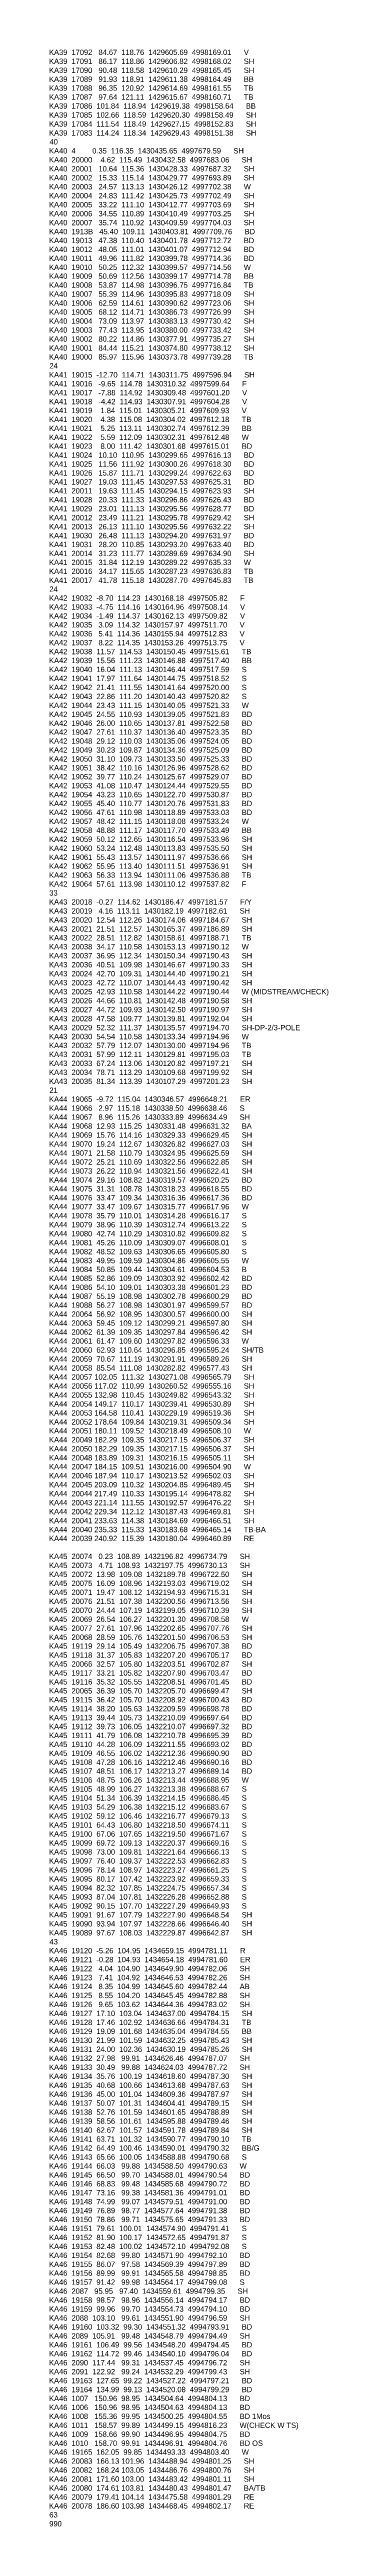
# Model space of a CAD drawing. Header units: millimetres. Extents: x -4102225 to 9709717, y -15023097 to 2258209.
# Drawn here: x 6293416 to 6319491, y 6229 to 238236 of the extents above; entities that cross this region are included whole.
import ezdxf

# ---------------------------------------------------------------- set-up
doc = ezdxf.new("R2010")
doc.units = ezdxf.units.MM
doc.layers.get('0').update_dxf_attribs({"lineweight": 0})
doc.styles.get("Standard").update_dxf_attribs({"font": 'arial.ttf'})

msp = doc.modelspace()

# ---------------------------------------------------------------- texts
at = {"color": 4}
for s, p in [('KA39  17092   84.67  118.76  1429605.69  4998169.01      V', (6293367.38, 237728.627)), ('KA39  17091   86.17  118.86  1429606.82  4998168.02      SH', (6293367.38, 236886.767)), ('KA39  17090   90.48  118.58  1429610.29  4998165.45      SH', (6293367.38, 236044.907)), ('KA39  17089   91.93  118.91  1429611.38  4998164.49      BB', (6293367.38, 235209.527)), ('KA39  17088   96.35  120.92  1429614.69  4998161.55      TB', (6293367.38, 234374.147)), ('KA39  17087   97.64  121.11  1429615.67  4998160.71      TB', (6293367.38, 233538.768)), ('KA39  17086  101.84  118.94  1429619.38  4998158.64      BB', (6293367.38, 232703.388)), ('KA39  17085  102.66  118.59  1429620.30  4998158.49      SH', (6293367.38, 231861.528)), ('KA39  17084  111.54  118.49  1429627.15  4998152.83      SH', (6293367.38, 231019.668)), ('KA39  17083  114.24  118.34  1429629.43  4998151.38      SH', (6293367.38, 230177.808)), ('KA40  4        0.35  116.35  1430435.65  4997679.59      SH', (6293367.38, 228500.568)), ('KA40  20000    4.62  115.49  1430432.58  4997683.06      SH', (6293367.38, 227658.709)), ('KA40  20001   10.64  115.36  1430428.33  4997687.32      SH', (6293367.38, 226816.849)), ('KA40  20002   15.33  115.14  1430429.77  4997693.89      SH', (6293367.38, 225974.989)), ('KA40  20003   24.57  113.13  1430426.12  4997702.38      W', (6293367.38, 225139.609)), ('KA40  20004   24.83  111.42  1430425.73  4997702.49      SH', (6293367.38, 224297.749)), ('KA40  20005   33.22  111.10  1430412.77  4997703.69      SH', (6293367.38, 223455.889)), ('KA40  20006   34.55  110.89  1430410.49  4997703.25      SH', (6293367.38, 222614.029)), ('KA40  20007   35.74  110.92  1430409.59  4997704.03      SH', (6293367.38, 221772.169)), ('KA40  1913B   45.40  109.11  1430403.81  4997709.76      BD', (6293367.38, 220936.789)), ('KA40  19013   47.38  110.40  1430401.78  4997712.72      BD', (6293367.38, 220101.41)), ('KA40  19012   48.05  111.01  1430401.07  4997712.94      BD', (6293367.38, 219266.03)), ('KA40  19011   49.96  111.82  1430399.78  4997714.36      BD', (6293367.38, 218430.65)), ('KA40  19010   50.25  112.32  1430399.57  4997714.56      W', (6293367.38, 217595.271)), ('KA40  19009   50.69  112.56  1430399.17  4997714.78      BB', (6293367.38, 216759.891)), ('KA40  19008   53.87  114.98  1430396.75  4997716.84      TB', (6293367.38, 215924.511)), ('KA40  19007   55.39  114.96  1430395.83  4997718.09      SH', (6293367.38, 215082.651)), ('KA40  19006   62.59  114.61  1430390.62  4997723.06      SH', (6293367.38, 214240.791)), ('KA40  19005   68.12  114.71  1430386.73  4997726.99      SH', (6293367.38, 213398.931)), ('KA40  19004   73.09  113.97  1430383.13  4997730.42      SH', (6293367.38, 212557.071)), ('KA40  19003   77.43  113.95  1430380.00  4997733.42      SH', (6293367.38, 211715.211)), ('KA40  19002   80.22  114.86  1430377.91  4997735.27      SH', (6293367.38, 210873.352)), ('KA40  19001   84.44  115.21  1430374.80  4997738.12      SH', (6293367.38, 210031.492)), ('KA40  19000   85.97  115.96  1430373.78  4997739.28      TB', (6293367.38, 209196.112)), ('KA41  19015  -12.70  114.71  1430311.75  4997596.94      SH', (6293367.38, 207518.872)), ('KA41  19016   -9.65  114.78  1430310.32  4997599.64      F', (6293367.38, 206683.493)), ('KA41  19017   -7.88  114.92  1430309.48  4997601.20      V', (6293367.38, 205848.113)), ('KA41  19018   -4.42  114.93  1430307.91  4997604.28      V', (6293367.38, 205012.733)), ('KA41  19019    1.84  115.01  1430305.21  4997609.93      V', (6293367.38, 204177.353)), ('KA41  19020    4.38  115.08  1430304.02  4997612.18      TB', (6293367.38, 203341.974)), ('KA41  19021    5.25  113.11  1430302.74  4997612.39      BB', (6293367.38, 202506.594)), ('KA41  19022    5.59  112.09  1430302.31  4997612.48      W', (6293367.38, 201671.214)), ('KA41  19023    8.00  111.42  1430301.68  4997615.01      BD', (6293367.38, 200835.835)), ('KA41  19024   10.10  110.95  1430299.65  4997616.13      BD', (6293367.38, 200000.455)), ('KA41  19025   11.56  111.92  1430300.26  4997618.30      BD', (6293367.38, 199165.075)), ('KA41  19026   15.87  111.71  1430299.24  4997622.63      BD', (6293367.38, 198329.695)), ('KA41  19027   19.03  111.45  1430297.53  4997625.31      BD', (6293367.38, 197494.316)), ('KA41  20011   19.63  111.45  1430294.15  4997623.93      SH', (6293367.38, 196652.456)), ('KA41  19028   20.33  111.33  1430296.86  4997626.43      BD', (6293367.38, 195817.076)), ('KA41  19029   23.01  111.13  1430295.56  4997628.77      BD', (6293367.38, 194981.696)), ('KA41  20012   23.49  111.21  1430295.78  4997629.42      SH', (6293367.38, 194139.836)), ('KA41  20013   26.13  111.10  1430295.56  4997632.22      SH', (6293367.38, 193297.976)), ('KA41  19030   26.48  111.13  1430294.20  4997631.97      BD', (6293367.38, 192462.597)), ('KA41  19031   28.20  110.85  1430293.20  4997633.40      BD', (6293367.38, 191627.217)), ('KA41  20014   31.23  111.77  1430289.69  4997634.90      SH', (6293367.38, 190785.357)), ('KA41  20015   31.84  112.19  1430289.22  4997635.33      W', (6293367.38, 189949.977)), ('KA41  20016   34.17  115.65  1430287.23  4997636.83      TB', (6293367.38, 189114.598)), ('KA41  20017   41.78  115.18  1430287.70  4997645.83      TB', (6293367.38, 188279.218)), ('KA42  19032  -8.70  114.23  1430168.18  4997505.82      F', (6293367.38, 186608.458)), ('KA42  19033  -4.75  114.16  1430164.96  4997508.14      V', (6293367.38, 185773.079)), ('KA42  19034  -1.49  114.37  1430162.13  4997509.82      V', (6293367.38, 184937.699)), ('KA42  19035   3.09  114.32  1430157.97  4997511.70      V', (6293367.38, 184102.319)), ('KA42  19036   5.41  114.36  1430155.94  4997512.83      V', (6293367.38, 183266.94)), ('KA42  19037   8.22  114.35  1430153.26  4997513.75      V', (6293367.38, 182431.56)), ('KA42  19038  11.57  114.53  1430150.45  4997515.61      TB', (6293367.38, 181596.18)), ('KA42  19039  15.56  111.23  1430146.88  4997517.40      BB', (6293367.38, 180760.8)), ('KA42  19040  16.04  111.13  1430146.44  4997517.59      S', (6293367.38, 179918.94)), ('KA42  19041  17.97  111.64  1430144.75  4997518.52      S', (6293367.38, 179077.081)), ('KA42  19042  21.41  111.55  1430141.64  4997520.00      S', (6293367.38, 178235.221)), ('KA42  19043  22.86  111.20  1430140.43  4997520.82      S', (6293367.38, 177393.361)), ('KA42  19044  23.43  111.15  1430140.05  4997521.33      W', (6293367.38, 176557.981)), ('KA42  19045  24.55  110.93  1430139.05  4997521.83      BD', (6293367.38, 175722.601)), ('KA42  19046  26.00  110.65  1430137.81  4997522.58      BD', (6293367.38, 174887.221)), ('KA42  19047  27.61  110.37  1430136.40  4997523.35      BD', (6293367.38, 174051.842)), ('KA42  19048  29.12  110.03  1430135.06  4997524.05      BD', (6293367.38, 173216.462)), ('KA42  19049  30.23  109.87  1430134.36  4997525.09      BD', (6293367.38, 172381.082)), ('KA42  19050  31.10  109.73  1430133.50  4997525.33      BD', (6293367.38, 171545.703)), ('KA42  19051  38.42  110.16  1430126.96  4997528.62      BD', (6293367.38, 170710.323)), ('KA42  19052  39.77  110.24  1430125.67  4997529.07      BD', (6293367.38, 169874.943)), ('KA42  19053  41.08  110.47  1430124.44  4997529.55      BD', (6293367.38, 169039.563)), ('KA42  19054  43.23  110.65  1430122.70  4997530.87      BD', (6293367.38, 168204.184)), ('KA42  19055  45.40  110.77  1430120.76  4997531.83      BD', (6293367.38, 167368.804)), ('KA42  19056  47.61  110.98  1430118.89  4997533.03      BD', (6293367.38, 166533.424)), ('KA42  19057  48.42  111.15  1430118.08  4997533.24      W', (6293367.38, 165698.045)), ('KA42  19058  48.88  111.17  1430117.70  4997533.49      BB', (6293367.38, 164862.665)), ('KA42  19059  50.12  112.65  1430116.54  4997533.96      SH', (6293367.38, 164020.805)), ('KA42  19060  53.24  112.48  1430113.83  4997535.50      SH', (6293367.38, 163178.945)), ('KA42  19061  55.43  113.57  1430111.97  4997536.66      SH', (6293367.38, 162337.085)), ('KA42  19062  55.95  113.40  1430111.51  4997536.91      SH', (6293367.38, 161495.225)), ('KA42  19063  56.33  113.94  1430111.06  4997536.88      TB', (6293367.38, 160659.845)), ('KA42  19064  57.61  113.98  1430110.12  4997537.82      F', (6293367.38, 159824.466)), ('KA43  20018  -0.27  114.62  1430186.47  4997181.57      F/Y', (6293367.38, 158147.226)), ('KA43  20019   4.16  113.11  1430182.19  4997182.61      SH', (6293367.38, 157305.366)), ('KA43  20020  12.54  112.26  1430174.06  4997184.67      SH', (6293367.38, 156463.506)), ('KA43  20021  21.51  112.57  1430165.37  4997186.89      SH', (6293367.38, 155621.646)), ('KA43  20022  28.51  112.82  1430158.61  4997188.71      TB', (6293367.38, 154786.267)), ('KA43  20038  34.17  110.58  1430153.13  4997190.12      W', (6293367.38, 153950.887)), ('KA43  20037  36.95  112.34  1430150.34  4997190.43      SH', (6293367.38, 153109.027)), ('KA43  20036  40.51  109.98  1430146.67  4997190.33      SH', (6293367.38, 152267.167)), ('KA43  20024  42.70  109.31  1430144.40  4997190.21      SH', (6293367.38, 151425.307)), ('KA43  20023  42.72  110.07  1430144.43  4997190.42      SH', (6293367.38, 150583.447)), ('KA43  20025  42.93  110.58  1430144.22  4997190.44      W (MIDSTREAM/CHECK)', (6293367.38, 149741.587)), ('KA43  20026  44.66  110.81  1430142.48  4997190.58      SH', (6293367.38, 148899.727)), ('KA43  20027  44.72  109.93  1430142.50  4997190.97      SH', (6293367.38, 148057.867)), ('KA43  20028  47.58  109.77  1430139.81  4997192.04      SH', (6293367.38, 147216.007)), ('KA43  20029  52.32  111.37  1430135.57  4997194.70      SH-DP-2/3-POLE', (6293367.38, 146373.806)), ('KA43  20030  54.54  110.58  1430133.34  4997194.96      W', (6293367.38, 145538.427)), ('KA43  20032  57.79  112.07  1430130.00  4997194.96      TB', (6293367.38, 144703.047)), ('KA43  20031  57.99  112.11  1430129.81  4997195.03      TB', (6293367.38, 143867.667)), ('KA43  20033  67.24  113.06  1430120.82  4997197.21      SH', (6293367.38, 143025.807)), ('KA43  20034  78.71  113.29  1430109.68  4997199.92      SH', (6293367.38, 142183.947)), ('KA43  20035  81.34  113.39  1430107.29  4997201.23      SH', (6293367.38, 141342.087)), ('KA44  19065  -9.72  115.04  1430346.57  4996648.21      ER', (6293367.38, 139671.328)), ('KA44  19066   2.97  115.18  1430338.50  4996638.46      S', (6293367.38, 138829.468)), ('KA44  19067   8.96  115.26  1430333.89  4996634.49      SH', (6293367.38, 137987.608)), ('KA44  19068  12.93  115.25  1430331.48  4996631.32      BA', (6293367.38, 137152.228)), ('KA44  19069  15.76  114.16  1430329.33  4996629.45      SH', (6293367.38, 136310.368)), ('KA44  19070  19.24  112.67  1430326.82  4996627.03      SH', (6293367.38, 135468.508)), ('KA44  19071  21.58  110.79  1430324.95  4996625.59      SH', (6293367.38, 134626.649)), ('KA44  19072  25.21  110.69  1430322.56  4996622.85      SH', (6293367.38, 133784.789)), ('KA44  19073  26.22  110.94  1430321.56  4996622.41      SH', (6293367.38, 132942.929)), ('KA44  19074  29.16  108.82  1430319.57  4996620.25      BD', (6293367.38, 132107.549)), ('KA44  19075  31.31  108.78  1430318.23  4996618.55      BD', (6293367.38, 131272.169)), ('KA44  19076  33.47  109.34  1430316.36  4996617.36      BD', (6293367.38, 130436.789)), ('KA44  19077  33.47  109.67  1430315.77  4996617.96      W', (6293367.38, 129601.41)), ('KA44  19078  35.79  110.01  1430314.28  4996616.17      S', (6293367.38, 128759.55)), ('KA44  19079  38.96  110.39  1430312.74  4996613.22      S', (6293367.38, 127917.69)), ('KA44  19080  42.74  110.29  1430310.82  4996609.82      S', (6293367.38, 127075.83)), ('KA44  19081  45.26  110.09  1430309.07  4996608.01      S', (6293367.38, 126233.97)), ('KA44  19082  48.52  109.63  1430306.65  4996605.80      S', (6293367.38, 125392.11)), ('KA44  19083  49.95  109.59  1430304.86  4996605.55      W', (6293367.38, 124556.73)), ('KA44  19084  50.85  109.44  1430304.61  4996604.53      B', (6293367.38, 123721.351)), ('KA44  19085  52.86  109.09  1430303.92  4996602.42      BD', (6293367.38, 122885.971)), ('KA44  19086  54.10  109.01  1430303.38  4996601.23      BD', (6293367.38, 122050.591)), ('KA44  19087  55.19  108.98  1430302.78  4996600.29      BD', (6293367.38, 121215.211)), ('KA44  19088  56.27  108.98  1430301.97  4996599.57      BD', (6293367.38, 120379.832)), ('KA44  20064  56.92  108.95  1430300.57  4996600.00      SH', (6293367.38, 119537.972)), ('KA44  20063  59.45  109.12  1430299.21  4996597.80      SH', (6293367.38, 118696.112)), ('KA44  20062  61.39  109.35  1430297.84  4996596.42      SH', (6293367.38, 117854.252)), ('KA44  20061  61.47  109.60  1430297.82  4996596.33      W', (6293367.38, 117018.872)), ('KA44  20060  62.93  110.64  1430296.85  4996595.24      SH/TB', (6293367.38, 116177.012)), ('KA44  20059  70.67  111.19  1430291.91  4996589.26      SH', (6293367.38, 115335.152)), ('KA44  20058  85.54  111.08  1430282.82  4996577.43      SH', (6293367.38, 114493.292)), ('KA44  20057 102.05  111.32  1430271.08  4996565.79      SH', (6293367.38, 113651.433)), ('KA44  20056 117.02  110.99  1430260.52  4996555.16      SH', (6293367.38, 112809.573)), ('KA44  20055 132.98  110.45  1430249.82  4996543.32      SH', (6293367.38, 111967.713)), ('KA44  20054 149.17  110.17  1430239.41  4996530.89      SH', (6293367.38, 111125.853)), ('KA44  20053 164.58  110.41  1430229.19  4996519.36      SH', (6293367.38, 110283.993)), ('KA44  20052 178.64  109.84  1430219.31  4996509.34      SH', (6293367.38, 109442.133)), ('KA44  20051 180.11  109.52  1430218.49  4996508.10      W', (6293367.38, 108606.753)), ('KA44  20049 182.29  109.35  1430217.15  4996506.37      SH', (6293367.38, 107764.893)), ('KA44  20050 182.29  109.35  1430217.15  4996506.37      SH', (6293367.38, 106923.033)), ('KA44  20048 183.89  109.31  1430216.15  4996505.11      SH', (6293367.38, 106081.173)), ('KA44  20047 184.15  109.51  1430216.00  4996504.90      W', (6293367.38, 105245.794)), ('KA44  20046 187.94  110.17  1430213.52  4996502.03      SH', (6293367.38, 104403.934)), ('KA44  20045 203.09  110.32  1430204.85  4996489.45      SH', (6293367.38, 103562.074)), ('KA44  20044 217.49  110.33  1430195.14  4996478.82      SH', (6293367.38, 102720.214)), ('KA44  20043 221.14  111.55  1430192.57  4996476.22      SH', (6293367.38, 101878.354)), ('KA44  20042 229.34  112.12  1430187.43  4996469.81      SH', (6293367.38, 101036.494)), ('KA44  20041 233.63  114.38  1430184.69  4996466.51      SH', (6293367.38, 100194.634)), ('KA44  20040 235.33  115.33  1430183.68  4996465.14      TB-BA', (6293367.38, 99359.254)), ('KA44  20039 240.92  115.39  1430180.04  4996460.89      RE', (6293367.38, 98523.875)), ('KA45  20074   0.23  108.89  1432196.82  4996734.79      SH', (6293367.38, 96846.635)), ('KA45  20073   4.71  108.93  1432197.75  4996730.13      SH', (6293367.38, 96004.775)), ('KA45  20072  13.98  109.08  1432189.78  4996722.50      SH', (6293367.38, 95162.915)), ('KA45  20075  16.09  108.96  1432193.03  4996719.02      SH', (6293367.38, 94321.055)), ('KA45  20071  19.47  108.12  1432194.93  4996715.31      SH', (6293367.38, 93479.195)), ('KA45  20076  21.51  107.38  1432200.56  4996713.56      SH', (6293367.38, 92637.335)), ('KA45  20070  24.44  107.19  1432199.05  4996710.39      SH', (6293367.38, 91795.475)), ('KA45  20069  26.54  106.27  1432201.30  4996708.58      W', (6293367.38, 90960.096)), ('KA45  20077  27.61  107.96  1432202.65  4996707.76      SH', (6293367.38, 90118.236)), ('KA45  20068  28.59  105.76  1432201.50  4996706.53      SH', (6293367.38, 89276.376)), ('KA45  19119  29.14  105.49  1432206.75  4996707.38      BD', (6293367.38, 88440.996)), ('KA45  19118  31.37  105.83  1432207.20  4996705.17      BD', (6293367.38, 87605.616)), ('KA45  20066  32.57  105.80  1432203.51  4996702.87      SH', (6293367.38, 86763.756)), ('KA45  19117  33.21  105.82  1432207.90  4996703.47      BD', (6293367.38, 85928.377)), ('KA45  19116  35.32  105.55  1432208.51  4996701.45      BD', (6293367.38, 85092.997)), ('KA45  20065  36.39  105.70  1432205.70  4996699.47      SH', (6293367.38, 84251.137)), ('KA45  19115  36.42  105.70  1432208.92  4996700.43      BD', (6293367.38, 83415.757)), ('KA45  19114  38.20  105.63  1432209.59  4996698.78      BD', (6293367.38, 82580.377)), ('KA45  19113  39.44  105.73  1432210.09  4996697.64      BD', (6293367.38, 81744.998)), ('KA45  19112  39.73  106.05  1432210.07  4996697.32      BD', (6293367.38, 80909.618)), ('KA45  19111  41.79  106.08  1432210.78  4996695.39      BD', (6293367.38, 80074.238)), ('KA45  19110  44.28  106.09  1432211.55  4996693.02      BD', (6293367.38, 79238.859)), ('KA45  19109  46.55  106.02  1432212.36  4996690.90      BD', (6293367.38, 78403.479)), ('KA45  19108  47.28  106.16  1432212.46  4996690.16      BD', (6293367.38, 77568.099)), ('KA45  19107  48.51  106.17  1432213.27  4996689.14      BD', (6293367.38, 76732.719)), ('KA45  19106  48.75  106.26  1432213.44  4996688.95      W', (6293367.38, 75897.34)), ('KA45  19105  48.99  106.27  1432213.38  4996688.67      S', (6293367.38, 75055.48)), ('KA45  19104  51.34  106.39  1432214.15  4996686.45      S', (6293367.38, 74213.62)), ('KA45  19103  54.29  106.38  1432215.12  4996683.67      S', (6293367.38, 73371.76)), ('KA45  19102  59.12  106.46  1432216.77  4996679.13      S', (6293367.38, 72529.9)), ('KA45  19101  64.43  106.80  1432218.50  4996674.11      S', (6293367.38, 71688.04)), ('KA45  19100  67.06  107.65  1432219.50  4996671.67      S', (6293367.38, 70846.18)), ('KA45  19099  69.72  109.13  1432220.37  4996669.16      S', (6293367.38, 70004.32)), ('KA45  19098  73.00  109.81  1432221.64  4996666.13      S', (6293367.38, 69162.46)), ('KA45  19097  76.40  109.37  1432222.53  4996662.83      S', (6293367.38, 68320.6)), ('KA45  19096  78.14  108.97  1432223.27  4996661.25      S', (6293367.38, 67478.74)), ('KA45  19095  80.17  107.42  1432223.92  4996659.33      S', (6293367.38, 66636.88)), ('KA45  19094  82.32  107.85  1432224.75  4996657.34      S', (6293367.38, 65795.02)), ('KA45  19093  87.04  107.81  1432226.28  4996652.88      S', (6293367.38, 64953.161)), ('KA45  19092  90.15  107.70  1432227.29  4996649.93      S', (6293367.38, 64111.301)), ('KA45  19091  91.67  107.79  1432227.90  4996648.54      SH', (6293367.38, 63269.441)), ('KA45  19090  93.94  107.97  1432228.66  4996646.40      SH', (6293367.38, 62427.581)), ('KA45  19089  97.67  108.03  1432229.87  4996642.87      SH', (6293367.38, 61585.721)), ('KA46  19120  -5.26  104.95  1434659.15  4994781.11      R', (6293367.38, 59914.961)), ('KA46  19121  -0.28  104.93  1434654.18  4994781.60      ER', (6293367.38, 59079.582)), ('KA46  19122   4.04  104.90  1434649.90  4994782.06      SH', (6293367.38, 58237.722)), ('KA46  19123   7.41  104.92  1434646.53  4994782.26      SH', (6293367.38, 57395.862)), ('KA46  19124   8.35  104.99  1434645.60  4994782.44      AB', (6293367.38, 56560.482)), ('KA46  19125   8.55  104.20  1434645.45  4994782.88      SH', (6293367.38, 55718.622)), ('KA46  19126   9.65  103.62  1434644.36  4994783.02      SH', (6293367.38, 54876.762)), ('KA46  19127  17.10  103.04  1434637.00  4994784.15      SH', (6293367.38, 54034.902)), ('KA46  19128  17.46  102.92  1434636.66  4994784.31      TB', (6293367.38, 53199.523)), ('KA46  19129  19.09  101.68  1434635.04  4994784.55      BB', (6293367.38, 52364.143)), ('KA46  19130  21.99  101.59  1434632.25  4994785.43      SH', (6293367.38, 51522.283)), ('KA46  19131  24.00  102.36  1434630.19  4994785.26      SH', (6293367.38, 50680.423)), ('KA46  19132  27.98   99.91  1434626.46  4994787.07      SH', (6293367.38, 49838.563)), ('KA46  19133  30.49   99.88  1434624.03  4994787.72      SH', (6293367.38, 48996.703)), ('KA46  19134  35.76  100.19  1434618.60  4994787.30      SH', (6293367.38, 48154.843)), ('KA46  19135  40.68  100.66  1434613.68  4994787.63      SH', (6293367.38, 47312.983)), ('KA46  19136  45.00  101.04  1434609.36  4994787.97      SH', (6293367.38, 46471.123)), ('KA46  19137  50.07  101.31  1434604.41  4994789.15      SH', (6293367.38, 45629.263)), ('KA46  19138  52.76  101.59  1434601.65  4994788.89      SH', (6293367.38, 44787.403)), ('KA46  19139  58.56  101.61  1434595.88  4994789.46      SH', (6293367.38, 43945.543)), ('KA46  19140  62.67  101.57  1434591.78  4994789.84      SH', (6293367.38, 43103.684)), ('KA46  19141  63.71  101.32  1434590.77  4994790.10      TB', (6293367.38, 42268.304)), ('KA46  19142  64.49  100.46  1434590.01  4994790.32      BB/G', (6293367.38, 41426.444)), ('KA46  19143  65.66  100.05  1434588.88  4994790.68      S', (6293367.38, 40584.584)), ('KA46  19144  66.03   99.88  1434588.50  4994790.63      W', (6293367.38, 39749.204)), ('KA46  19145  66.50   99.70  1434588.01  4994790.54      BD', (6293367.38, 38913.825)), ('KA46  19146  68.83   99.48  1434585.68  4994790.72      BD', (6293367.38, 38078.445)), ('KA46  19147  73.16   99.38  1434581.36  4994791.01      BD', (6293367.38, 37243.065)), ('KA46  19148  74.99   99.07  1434579.51  4994791.00      BD', (6293367.38, 36407.685)), ('KA46  19149  76.89   98.77  1434577.64  4994791.38      BD', (6293367.38, 35572.306)), ('KA46  19150  78.86   99.71  1434575.65  4994791.33      BD', (6293367.38, 34736.926)), ('KA46  19151  79.61  100.01  1434574.90  4994791.41      S', (6293367.38, 33895.066)), ('KA46  19152  81.90  100.17  1434572.65  4994791.87      S', (6293367.38, 33053.206)), ('KA46  19153  82.48  100.02  1434572.10  4994792.08      S', (6293367.38, 32211.346)), ('KA46  19154  82.68   99.80  1434571.90  4994792.10      BD', (6293367.38, 31375.966)), ('KA46  19155  86.07   97.58  1434569.39  4994797.89      BD', (6293367.38, 30540.587)), ('KA46  19156  89.99   99.91  1434565.58  4994798.85      BD', (6293367.38, 29705.207)), ('KA46  19157  91.42   99.98  1434564.17  4994799.08      S', (6293367.38, 28863.347)), ('KA46  2087   95.95   97.40  1434559.61  4994799.35      SH', (6293367.38, 28021.487)), ('KA46  19158  98.57   98.96  1434556.14  4994794.17      BD', (6293367.38, 27186.107)), ('KA46  19159  99.96   99.70  1434554.73  4994794.10      BD', (6293367.38, 26350.728)), ('KA46  2088  103.10   99.61  1434551.90  4994796.59      SH', (6293367.38, 25508.868)), ('KA46  19160  103.32  99.30  1434551.32  4994793.91      BD', (6293367.38, 24673.488)), ('KA46  2089  105.91   99.48  1434548.79  4994794.49      SH', (6293367.38, 23831.628)), ('KA46  19161  106.49  99.56  1434548.20  4994794.45      BD', (6293367.38, 22996.248)), ('KA46  19162  114.72  99.46  1434540.10  4994796.04      BD', (6293367.38, 22160.869)), ('KA46  2090  117.44   99.31  1434537.45  4994796.72      SH', (6293367.38, 21319.009)), ('KA46  2091  122.92   99.24  1434532.29  4994799.43      SH', (6293367.38, 20477.149)), ('KA46  19163  127.65  99.22  1434527.22  4994797.21      BD', (6293367.38, 19641.769)), ('KA46  19164  134.99  99.13  1434520.08  4994799.29      BD', (6293367.38, 18806.389)), ('KA46  1007   150.96  98.95  1434504.64  4994804.13      BD', (6293367.38, 17971.01)), ('KA46  1006   150.96  98.95  1434504.63  4994804.13      BD', (6293367.38, 17135.63)), ('KA46  1008   155.36  99.95  1434500.25  4994804.55      BD 1Mos', (6293367.38, 16300.25)), ('KA46  1011   158.57  99.89  1434499.15  4994816.23      W(CHECK W TS)', (6293367.38, 15458.39)), ('KA46  1009   158.66  99.90  1434496.95  4994804.75      BD', (6293367.38, 14623.01)), ('KA46  1010   158.70  99.91  1434496.91  4994804.76      BD OS', (6293367.38, 13780.809)), ('KA46  19165  162.05  99.85  1434493.33  4994803.40      W', (6293367.38, 12945.43)), ('KA46  20083  166.13 101.96  1434488.94  4994801.25      SH', (6293367.38, 12103.57)), ('KA46  20082  168.24 103.05  1434486.76  4994800.76      SH', (6293367.38, 11261.71)), ('KA46  20081  171.60 103.00  1434483.42  4994801.11      SH', (6293367.38, 10419.85)), ('KA46  20080  174.61 103.81  1434480.43  4994801.47      BA/TB', (6293367.38, 9577.99)), ('KA46  20079  179.41 104.14  1434475.58  4994801.29      RE', (6293367.38, 8742.61)), ('KA46  20078  186.60 103.98  1434468.45  4994802.17      RE', (6293367.38, 7907.231))]:
    msp.add_text(s, height=500, dxfattribs=at).set_placement(p)
at = {"color": 32, "true_color": 0xcd6928}
for s, p in [('40', (6293409.672, 229342.428)), ('24', (6293398.076, 208360.732)), ('24', (6293398.076, 187443.838)), ('33', (6293389.208, 158989.086)), ('21', (6293398.076, 140506.708)), ('43', (6293409.672, 60750.341)), ('63', (6293392.278, 7071.851)), ('990', (6293389.549, 6236.471))]:
    msp.add_text(s, height=500, dxfattribs=at).set_placement(p)

doc.saveas('drawing.dxf')
